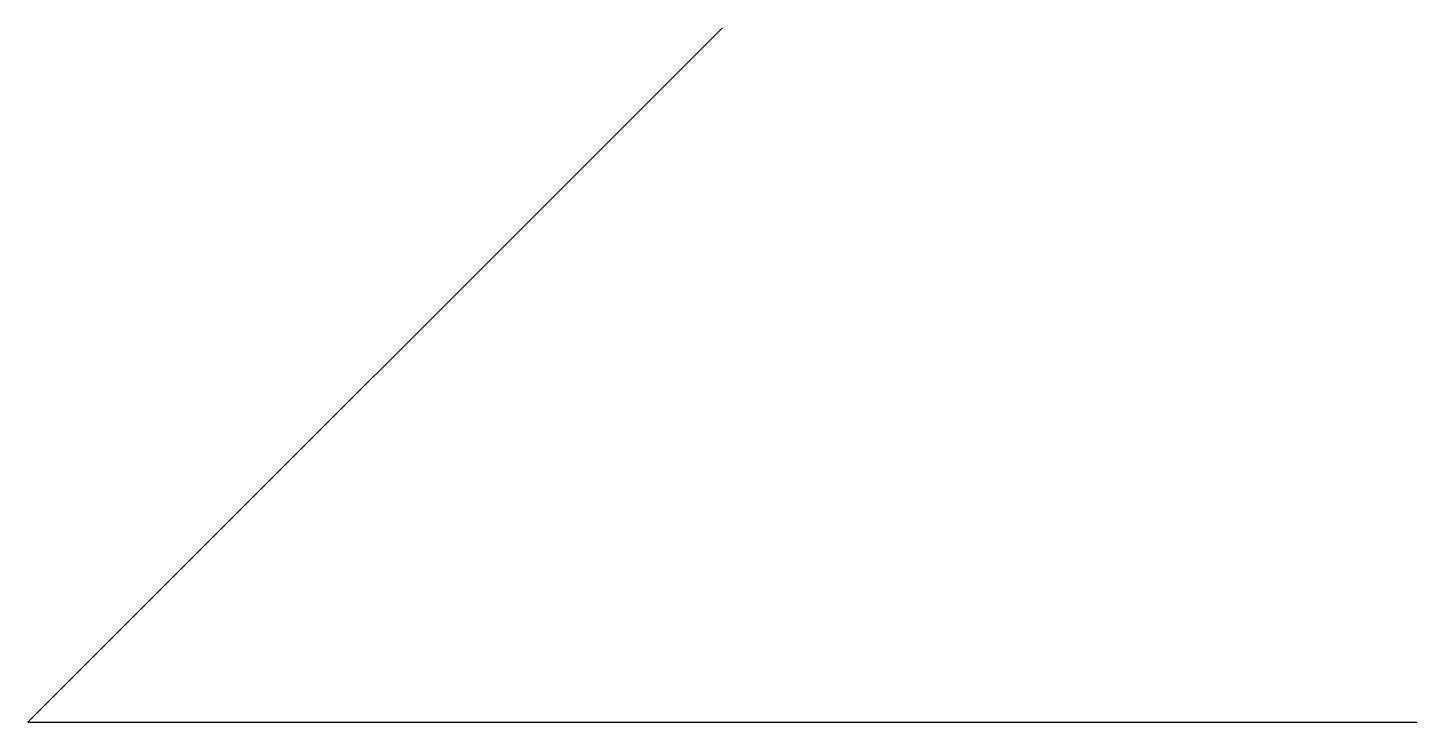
# Model space of a CAD drawing. Units: millimetres at full size, sheet at 1:100. Extents: x -15551 to 8939, y -15735 to -3490.
import ezdxf

# ---------------------------------------------------------------- set-up
doc = ezdxf.new("R2010")
doc.units = ezdxf.units.MM
doc.header["$LTSCALE"] = 100
doc.layers.add('0-0', color=7, linetype='Continuous')

msp = doc.modelspace()

# ---------------------------------------------------------------- linework, layer by layer
at = {"layer": '0-0'}
for q in [(-3306.1, -3489.8), (8938.8, -15734.7)]:
    msp.add_line((-15551, -15734.7), q, dxfattribs=at)

doc.saveas('drawing.dxf')
